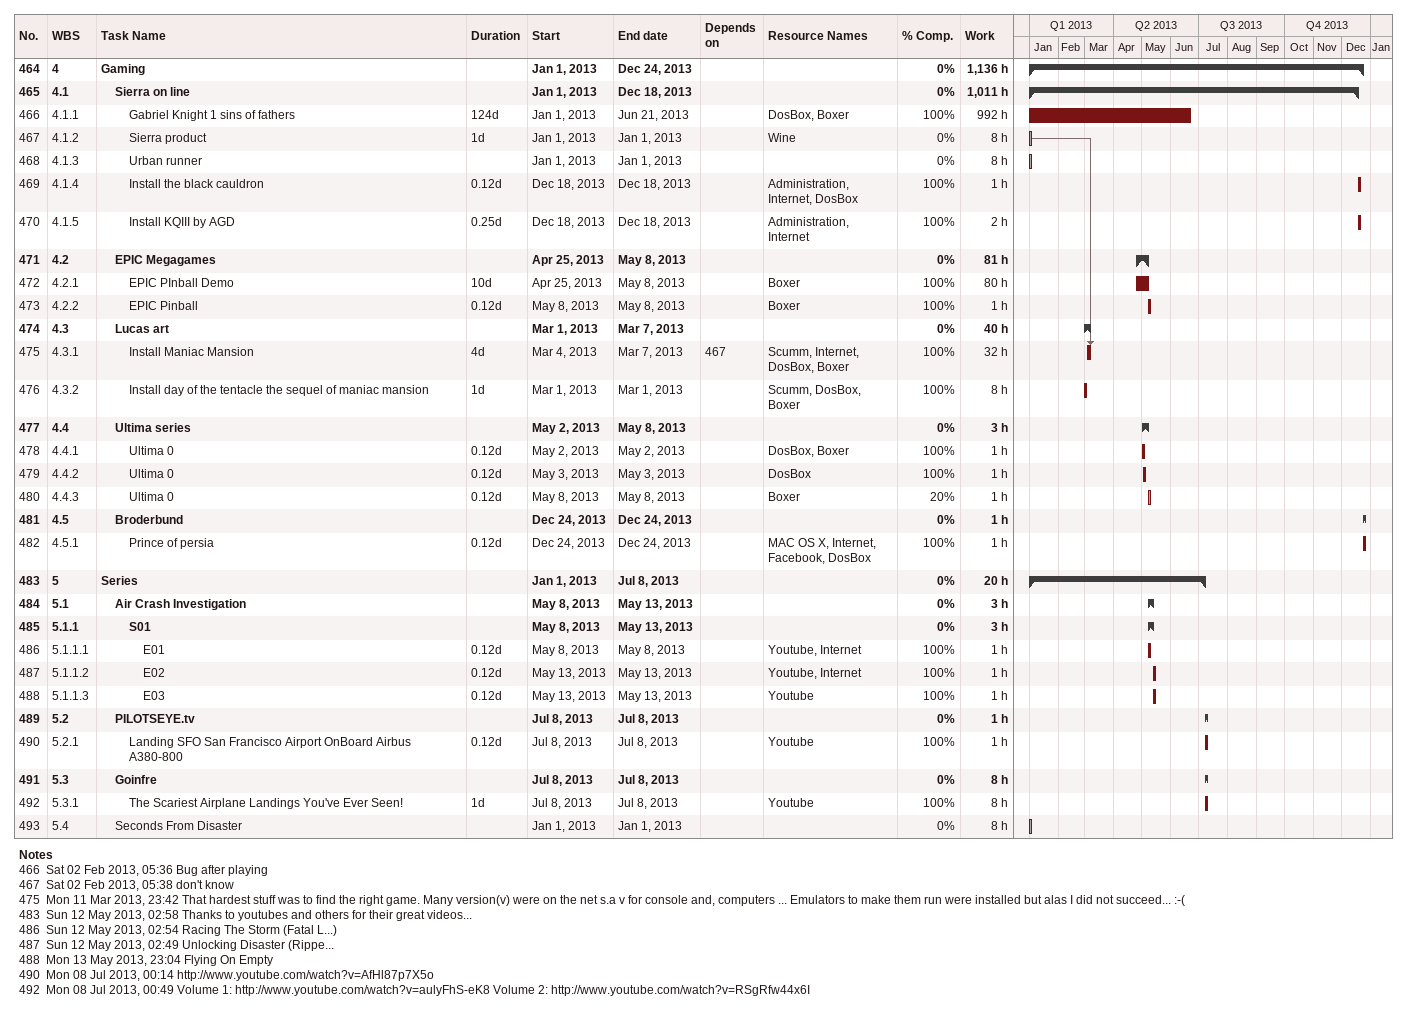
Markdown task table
| ID | WBS | Task | Duration | Start | Finish | Predecessors | Resources | % complete | Work (h) |
|---|---|---|---|---|---|---|---|---|---|
| 464 | 4 | **Gaming** |  | 2013-01-01 | 2013-12-24 |  |  | 0 | 1136 |
| 465 | 4.1 | **Sierra on line** |  | 2013-01-01 | 2013-12-18 |  |  | 0 | 1011 |
| 466 | 4.1.1 | Gabriel Knight 1 sins of fathers | 124d | 2013-01-01 | 2013-06-21 |  | DosBox, Boxer | 100 | 992 |
| 467 | 4.1.2 | Sierra product | 1d | 2013-01-01 | 2013-01-01 |  | Wine | 0 | 8 |
| 468 | 4.1.3 | Urban runner |  | 2013-01-01 | 2013-01-01 |  |  | 0 | 8 |
| 469 | 4.1.4 | Install the black cauldron | 0.12d | 2013-12-18 | 2013-12-18 |  | Administration, Internet, DosBox | 100 | 1 |
| 470 | 4.1.5 | Install KQIII by AGD | 0.25d | 2013-12-18 | 2013-12-18 |  | Administration, Internet | 100 | 2 |
| 471 | 4.2 | **EPIC Megagames** |  | 2013-04-25 | 2013-05-08 |  |  | 0 | 81 |
| 472 | 4.2.1 | EPIC PInball Demo | 10d | 2013-04-25 | 2013-05-08 |  | Boxer | 100 | 80 |
| 473 | 4.2.2 | EPIC Pinball | 0.12d | 2013-05-08 | 2013-05-08 |  | Boxer | 100 | 1 |
| 474 | 4.3 | **Lucas art** |  | 2013-03-01 | 2013-03-07 |  |  | 0 | 40 |
| 475 | 4.3.1 | Install Maniac Mansion | 4d | 2013-03-04 | 2013-03-07 | 467 | Scumm, Internet, DosBox, Boxer | 100 | 32 |
| 476 | 4.3.2 | Install day of the tentacle the sequel of maniac mansion | 1d | 2013-03-01 | 2013-03-01 |  | Scumm, DosBox, Boxer | 100 | 8 |
| 477 | 4.4 | **Ultima series** |  | 2013-05-02 | 2013-05-08 |  |  | 0 | 3 |
| 478 | 4.4.1 | Ultima 0 | 0.12d | 2013-05-02 | 2013-05-02 |  | DosBox, Boxer | 100 | 1 |
| 479 | 4.4.2 | Ultima 0 | 0.12d | 2013-05-03 | 2013-05-03 |  | DosBox | 100 | 1 |
| 480 | 4.4.3 | Ultima 0 | 0.12d | 2013-05-08 | 2013-05-08 |  | Boxer | 20 | 1 |
| 481 | 4.5 | **Broderbund** |  | 2013-12-24 | 2013-12-24 |  |  | 0 | 1 |
| 482 | 4.5.1 | Prince of persia | 0.12d | 2013-12-24 | 2013-12-24 |  | MAC OS X, Internet, Facebook, DosBox | 100 | 1 |
| 483 | 5 | **Series** |  | 2013-01-01 | 2013-07-08 |  |  | 0 | 20 |
| 484 | 5.1 | **Air Crash Investigation** |  | 2013-05-08 | 2013-05-13 |  |  | 0 | 3 |
| 485 | 5.1.1 | **S01** |  | 2013-05-08 | 2013-05-13 |  |  | 0 | 3 |
| 486 | 5.1.1.1 | E01 | 0.12d | 2013-05-08 | 2013-05-08 |  | Youtube, Internet | 100 | 1 |
| 487 | 5.1.1.2 | E02 | 0.12d | 2013-05-13 | 2013-05-13 |  | Youtube, Internet | 100 | 1 |
| 488 | 5.1.1.3 | E03 | 0.12d | 2013-05-13 | 2013-05-13 |  | Youtube | 100 | 1 |
| 489 | 5.2 | **PILOTSEYE.tv** |  | 2013-07-08 | 2013-07-08 |  |  | 0 | 1 |
| 490 | 5.2.1 | Landing SFO San Francisco Airport OnBoard Airbus A380-800 | 0.12d | 2013-07-08 | 2013-07-08 |  | Youtube | 100 | 1 |
| 491 | 5.3 | **Goinfre** |  | 2013-07-08 | 2013-07-08 |  |  | 0 | 8 |
| 492 | 5.3.1 | The Scariest Airplane Landings You've Ever Seen! | 1d | 2013-07-08 | 2013-07-08 |  | Youtube | 100 | 8 |
| 493 | 5.4 | Seconds From Disaster |  | 2013-01-01 | 2013-01-01 |  |  | 0 | 8 |

Notes
- 466: Sat 02 Feb 2013, 05:36 Bug after playing
- 467: Sat 02 Feb 2013, 05:38 don't know
- 475: Mon 11 Mar 2013, 23:42 That hardest stuff was to find the right game. Many version(v) were on the net s.a v for console and, computers ... Emulators to make them run were installed but alas I did not succeed... :-(
- 483: Sun 12 May 2013, 02:58 Thanks to youtubes and others for their great videos...
- 486: Sun 12 May 2013, 02:54 Racing The Storm (Fatal L...)
- 487: Sun 12 May 2013, 02:49 Unlocking Disaster (Rippe...
- 488: Mon 13 May 2013, 23:04 Flying On Empty
- 490: Mon 08 Jul 2013, 00:14 http://www.youtube.com/watch?v=AfHl87p7X5o
- 492: Mon 08 Jul 2013, 00:49 Volume 1: http://www.youtube.com/watch?v=aulyFhS-eK8 Volume 2: http://www.youtube.com/watch?v=RSgRfw44x6I
